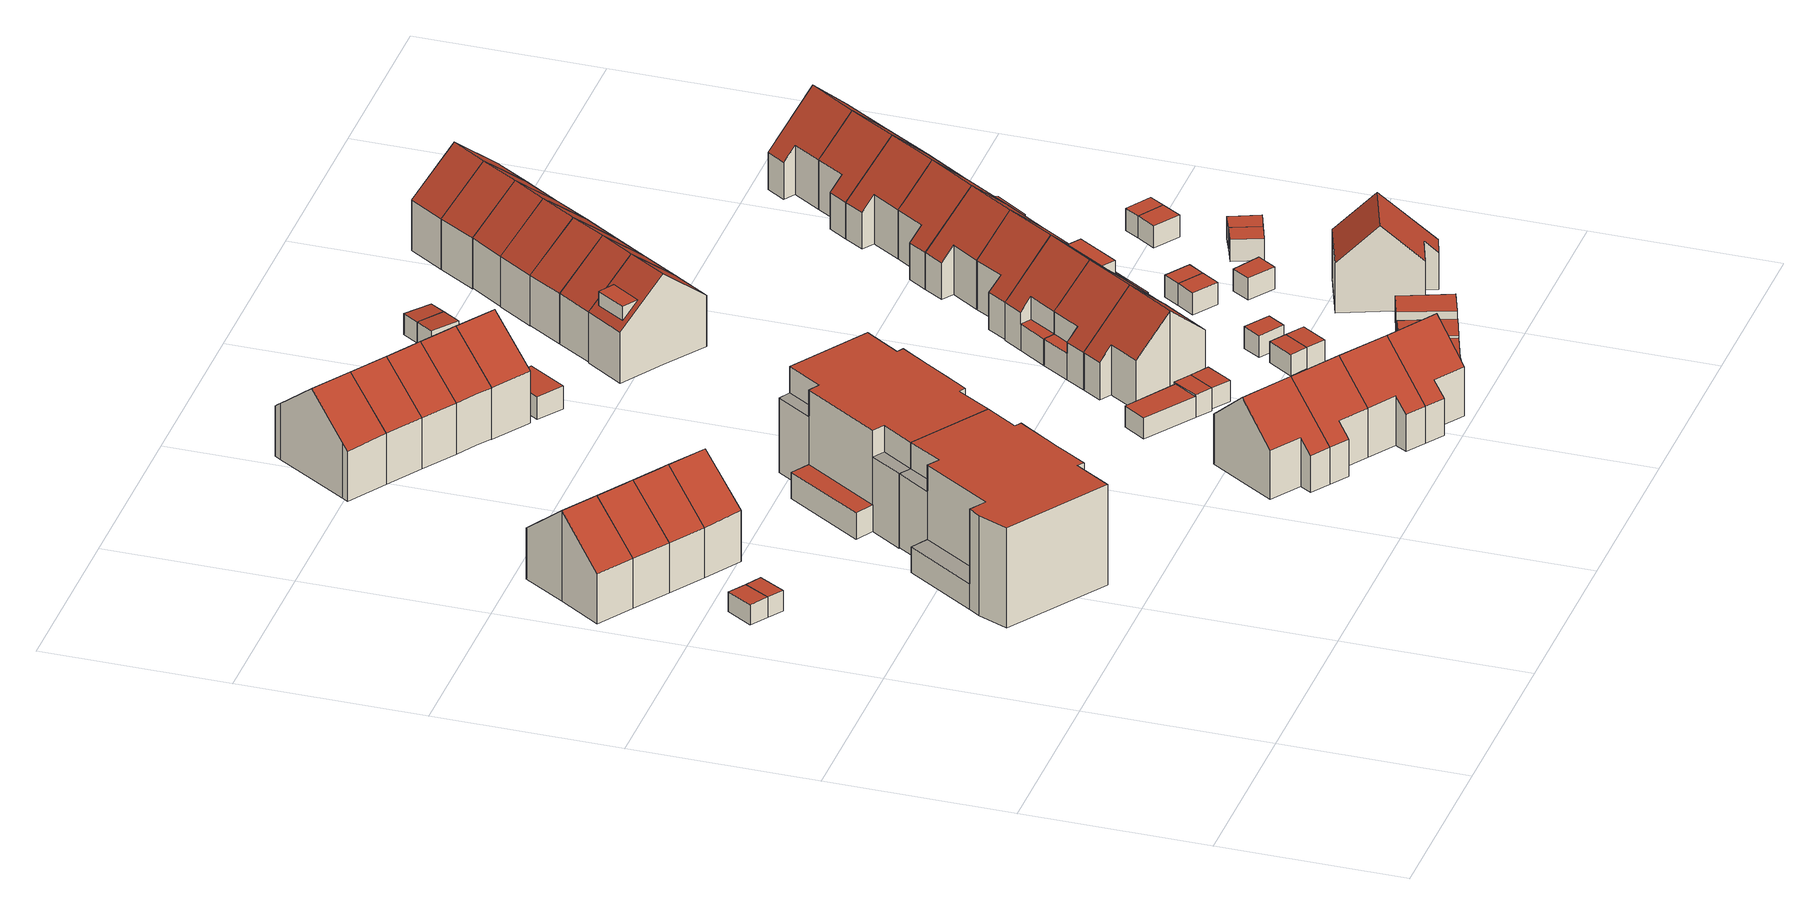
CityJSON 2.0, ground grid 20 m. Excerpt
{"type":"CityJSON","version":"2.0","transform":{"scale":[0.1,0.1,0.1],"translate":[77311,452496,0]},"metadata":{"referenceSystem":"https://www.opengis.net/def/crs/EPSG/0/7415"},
"CityObjects":{
"building1":{"type":"Building","attributes":{"Volume":16.54,"Dakoppervlakte":7.27,"Muuroppervlakte":25.07,"Vloeroppervlakte":7.26,"hoogte_Z_max_in_m_NAP":3.33,"GEB_DOEL":"onbekend","dateOfConstruction":"1983-01-01","measuredHeight":2.36},"geometry":[{"type":"Solid","lod":"2","boundaries":[[[[0,1,2,3]],[[4,5,6,7]],[[3,4,7,0]],[[3,2,5,4]],[[5,2,1,6]],[[1,0,7,6]]]],"semantics":{"surfaces":[{"type":"GroundSurface"},{"type":"RoofSurface"},{"type":"WallSurface"}],"values":[[0,1,2,2,2,2]]}}]},
"building2":{"type":"Building","attributes":{"Volume":14.67,"Dakoppervlakte":6.42,"Muuroppervlakte":24.02,"Vloeroppervlakte":6.41,"hoogte_Z_max_in_m_NAP":3.33,"GEB_DOEL":"onbekend","dateOfConstruction":"1983-01-01","measuredHeight":2.37},"geometry":[{"type":"Solid","lod":"2","boundaries":[[[[3,8,9,0]],[[4,7,10,11]],[[4,3,0,7]],[[0,9,10,7]],[[9,8,11,10]],[[8,3,4,11]]]],"semantics":{"surfaces":[{"type":"GroundSurface"},{"type":"RoofSurface"},{"type":"WallSurface"}],"values":[[0,1,2,2,2,2]]}}]},
"building3":{"type":"Building","attributes":{"Volume":392.62,"Dakoppervlakte":63.85,"Muuroppervlakte":226.34,"Vloeroppervlakte":48.82,"hoogte_Z_max_in_m_NAP":11.32,"GEB_DOEL":"woonfunctie","dateOfConstruction":"1983-01-01","measuredHeight":10.33},"geometry":[{"type":"Solid","lod":"2","boundaries":[[[[12,13,14,15,16,17,18]],[[19,20,21,22]],[[22,23,24,25,19]],[[17,16,21,20]],[[25,24,23,14,13,12]],[[25,12,18,19]],[[15,14,23,22,21,16]],[[18,17,20,19]]]],"semantics":{"surfaces":[{"type":"GroundSurface"},{"type":"RoofSurface"},{"type":"WallSurface"}],"values":[[0,1,1,2,2,2,2,2]]}}]},
"building4":{"type":"Building","attributes":{"Volume":391.13,"Dakoppervlakte":63.7,"Muuroppervlakte":225.89,"Vloeroppervlakte":48.71,"hoogte_Z_max_in_m_NAP":11.32,"GEB_DOEL":"woonfunctie","dateOfConstruction":"1983-01-01","measuredHeight":10.32},"geometry":[{"type":"Solid","lod":"2","boundaries":[[[[26,16,15,14,27,28]],[[29,22,21,30]],[[29,31,23,22]],[[16,26,30,21]],[[14,23,31,27]],[[23,14,15,22]],[[28,27,31,29,30,26]],[[15,16,21,22]]]],"semantics":{"surfaces":[{"type":"GroundSurface"},{"type":"RoofSurface"},{"type":"WallSurface"}],"values":[[0,1,1,2,2,2,2,2]]}}]},
"building5":{"type":"Building","attributes":{"Volume":2537.38,"Dakoppervlakte":213.43,"Muuroppervlakte":728.54,"Vloeroppervlakte":238.29,"hoogte_Z_max_in_m_NAP":12.49,"GEB_DOEL":"woonfunctie","dateOfConstruction":"1985-01-01","measuredHeight":11.4},"geometry":[{"type":"Solid","lod":"2","boundaries":[[[[32,33,34,35,36,37,38,39,40,41,42,43,44,45,46]],[[47,48,49,50]],[[51,52,53,54]],[[55,56,57,58,59,60,61,62,63,64,65,66,67,68,69]],[[67,36,35,68]],[[68,35,34,69]],[[44,43,60,59,48]],[[43,42,61,60]],[[41,62,61,42]],[[62,41,40,63]],[[63,40,39,64]],[[46,45,47,50]],[[45,44,48,47]],[[51,54,33,32]],[[32,46,50,52,51]],[[55,54,53,56]],[[56,53,52,57]],[[57,52,50,49,58]],[[58,49,48,59]],[[34,33,54,55,69]],[[64,39,38,37,36,67,66,65]]]],"semantics":{"surfaces":[{"type":"GroundSurface"},{"type":"OuterFloorSurface"},{"type":"RoofSurface"},{"type":"WallSurface"}],"values":[[0,1,1,2,3,3,3,3,3,3,3,3,3,3,3,3,3,3,3,3,3]]}}]},
"building6":{"type":"Building","attributes":{"Volume":393.47,"Dakoppervlakte":64.11,"Muuroppervlakte":226.13,"Vloeroppervlakte":49.02,"hoogte_Z_max_in_m_NAP":11.32,"GEB_DOEL":"woonfunctie","dateOfConstruction":"1983-01-01","measuredHeight":10.32},"geometry":[{"type":"Solid","lod":"2","boundaries":[[[[27,70,71,72,73,26,28]],[[74,75,76,31,29]],[[29,30,77,74]],[[29,31,27,28,26,30]],[[77,73,72,71,75,74]],[[77,30,26,73]],[[27,31,76,75,71,70]]]],"semantics":{"surfaces":[{"type":"GroundSurface"},{"type":"RoofSurface"},{"type":"WallSurface"}],"values":[[0,1,1,2,2,2,2]]}}]},
"building7":{"type":"Building","attributes":{"Volume":405.71,"Dakoppervlakte":65.84,"Muuroppervlakte":228.35,"Vloeroppervlakte":50.34,"hoogte_Z_max_in_m_NAP":11.32,"GEB_DOEL":"woonfunctie","dateOfConstruction":"1983-01-01","measuredHeight":10.34},"geometry":[{"type":"Solid","lod":"2","boundaries":[[[[78,79,80,81,73,72,71]],[[82,83,84,75,74]],[[85,82,74,77]],[[77,74,75,71,72,73]],[[80,79,83,82,85,81]],[[73,81,85,77]],[[71,75,84,83,79,78]]]],"semantics":{"surfaces":[{"type":"GroundSurface"},{"type":"RoofSurface"},{"type":"WallSurface"}],"values":[[0,1,1,2,2,2,2]]}}]},
"building8":{"type":"Building","attributes":{"Volume":25.14,"Dakoppervlakte":10.43,"Muuroppervlakte":32.02,"Vloeroppervlakte":10.43,"hoogte_Z_max_in_m_NAP":3.38,"GEB_DOEL":"overige gebruiksfunctie","dateOfConstruction":"1982-01-01","measuredHeight":2.41},"geometry":[{"type":"Solid","lod":"2","boundaries":[[[[86,87,88,89,90]],[[91,92,93,94,95]],[[88,87,94,93]],[[87,86,95,94]],[[95,86,90,89,92,91]],[[89,88,93,92]]]],"semantics":{"surfaces":[{"type":"GroundSurface"},{"type":"RoofSurface"},{"type":"WallSurface"}],"values":[[0,1,2,2,2,2]]}}]},
"building9":{"type":"Building","attributes":{"Volume":2481.16,"Dakoppervlakte":223.01,"Muuroppervlakte":711.16,"Vloeroppervlakte":234.95,"hoogte_Z_max_in_m_NAP":12.49,"GEB_DOEL":"woonfunctie","dateOfConstruction":"1985-01-01","measuredHeight":11.48},"geometry":[{"type":"Solid","lod":"2","boundaries":[[[[96,97,98,99,100,101,102,103,104,105,106,107,108,109,110,111]],[[54,112,113,51]],[[114,115,116,117]],[[118,119,120,121,122,55,69,123,124,125,126,127,128,129]],[[130,131,132,133]],[[110,109,123,69]],[[123,109,108,124]],[[105,104,128,127]],[[117,118,129,103,102]],[[69,55,54,111,110]],[[100,99,130,133]],[[130,99,98,131]],[[97,132,131,98]],[[97,96,51,113,132]],[[54,51,96,111]],[[114,117,102,101]],[[101,100,133,115,114]],[[116,119,118,117]],[[119,116,115,120]],[[120,115,133,132,113,121]],[[113,112,122,121]],[[122,112,54,55]],[[103,129,128,104]],[[108,107,106,105,127,126,125,124]]]],"semantics":{"surfaces":[{"type":"GroundSurface"},{"type":"OuterFloorSurface"},{"type":"RoofSurface"},{"type":"WallSurface"}],"values":[[0,1,1,2,2,3,3,3,3,3,3,3,3,3,3,3,3,3,3,3,3,3,3,3]]}}]},
"building10":{"type":"Building","attributes":{"Volume":427.94,"Dakoppervlakte":69.66,"Muuroppervlakte":231.2,"Vloeroppervlakte":53.4,"hoogte_Z_max_in_m_NAP":11.32,"GEB_DOEL":"woonfunctie","dateOfConstruction":"1983-01-01","measuredHeight":10.31},"geometry":[{"type":"Solid","lod":"2","boundaries":[[[[134,135,136,137,138,139,140,141,142]],[[143,144,145,146,147]],[[148,149,146,145,150,151]],[[134,142,150,145]],[[148,151,150,142,141,140]],[[149,148,140,139]],[[147,146,149,139,138,137]],[[137,136,143,147]],[[136,135,144,143]],[[135,134,145,144]]]],"semantics":{"surfaces":[{"type":"GroundSurface"},{"type":"RoofSurface"},{"type":"WallSurface"}],"values":[[0,1,1,2,2,2,2,2,2,2]]}}]},
"building11":{"type":"Building","attributes":{"Volume":421.8,"Dakoppervlakte":76.71,"Muuroppervlakte":212,"Vloeroppervlakte":56.92,"hoogte_Z_max_in_m_NAP":9.76,"GEB_DOEL":"woonfunctie","dateOfConstruction":"1986-01-01","measuredHeight":9.53},"geometry":[{"type":"Solid","lod":"2","boundaries":[[[[152,153,154,155,156,157,158,159]],[[160,161,162,163,164,165]],[[163,166,167,164]],[[152,159,166,163]],[[159,158,167,166]],[[165,164,167,158,157,156]],[[156,155,160,165]],[[155,154,161,160]],[[153,162,161,154]],[[152,163,162,153]]]],"semantics":{"surfaces":[{"type":"GroundSurface"},{"type":"RoofSurface"},{"type":"WallSurface"}],"values":[[0,1,1,2,2,2,2,2,2,2]]}}]},
"building12":{"type":"Building","attributes":{"Volume":396.37,"Dakoppervlakte":64.74,"Muuroppervlakte":226.57,"Vloeroppervlakte":49.63,"hoogte_Z_max_in_m_NAP":11.32,"GEB_DOEL":"woonfunctie","dateOfConstruction":"1983-01-01","measuredHeight":10.28},"geometry":[{"type":"Solid","lod":"2","boundaries":[[[[135,134,142,168,169,170]],[[144,171,172,145]],[[172,173,150,145]],[[135,170,171,144]],[[168,142,150,173]],[[134,145,150,142]],[[171,170,169,168,173,172]],[[145,134,135,144]]]],"semantics":{"surfaces":[{"type":"GroundSurface"},{"type":"RoofSurface"},{"type":"WallSurface"}],"values":[[0,1,1,2,2,2,2,2]]}}]},
"building13":{"type":"Building","attributes":{"Volume":378,"Dakoppervlakte":61.5,"Muuroppervlakte":224.89,"Vloeroppervlakte":47.15,"hoogte_Z_max_in_m_NAP":11.32,"GEB_DOEL":"woonfunctie","dateOfConstruction":"1983-01-01","measuredHeight":10.31},"geometry":[{"type":"Solid","lod":"2","boundaries":[[[[174,170,169,168,175,176]],[[171,177,178,172]],[[178,179,173,172]],[[175,168,173,179]],[[177,171,170,174]],[[176,178,177,174]],[[169,170,171,172,173,168]],[[178,176,175,179]]]],"semantics":{"surfaces":[{"type":"GroundSurface"},{"type":"RoofSurface"},{"type":"WallSurface"}],"values":[[0,1,1,2,2,2,2,2]]}}]},
"building14":{"type":"Building","attributes":{"Volume":415.73,"Dakoppervlakte":75.39,"Muuroppervlakte":211.35,"Vloeroppervlakte":55.94,"hoogte_Z_max_in_m_NAP":9.76,"GEB_DOEL":"woonfunctie","dateOfConstruction":"1986-01-01","measuredHeight":9.56},"geometry":[{"type":"Solid","lod":"2","boundaries":[[[[180,181,182,183,153,152,159,184]],[[162,185,186,187,188,163]],[[163,188,189,166]],[[180,184,189,188]],[[184,159,166,189]],[[159,152,153,162,163,166]],[[185,162,153,183]],[[186,185,183,182]],[[182,181,187,186]],[[187,181,180,188]]]],"semantics":{"surfaces":[{"type":"GroundSurface"},{"type":"RoofSurface"},{"type":"WallSurface"}],"values":[[0,1,1,2,2,2,2,2,2,2]]}}]},
"building15":{"type":"Building","attributes":{"Volume":393.82,"Dakoppervlakte":64.02,"Muuroppervlakte":227.07,"Vloeroppervlakte":49.08,"hoogte_Z_max_in_m_NAP":11.32,"GEB_DOEL":"woonfunctie","dateOfConstruction":"1983-01-01","measuredHeight":10.32},"geometry":[{"type":"Solid","lod":"2","boundaries":[[[[176,175,190,191,192,193,174]],[[194,195,179,178]],[[196,197,194,178,177]],[[197,196,177,174,193,192]],[[190,175,179,195]],[[176,178,179,175]],[[197,192,191,190,195,194]],[[176,174,177,178]]]],"semantics":{"surfaces":[{"type":"GroundSurface"},{"type":"RoofSurface"},{"type":"WallSurface"}],"values":[[0,1,1,2,2,2,2,2]]}}]},
"building16":{"type":"Building","attributes":{"Volume":413.52,"Dakoppervlakte":75.08,"Muuroppervlakte":211.07,"Vloeroppervlakte":55.7,"hoogte_Z_max_in_m_NAP":9.76,"GEB_DOEL":"woonfunctie","dateOfConstruction":"1986-01-01","measuredHeight":9.56},"geometry":[{"type":"Solid","lod":"2","boundaries":[[[[198,199,200,201,181,180,184,202]],[[203,204,205,206,188,187]],[[207,189,188,206]],[[180,181,187,188]],[[181,201,203,187]],[[201,200,204,203]],[[205,204,200,199]],[[205,199,198,202,207,206]],[[202,184,189,207]],[[180,188,189,184]]]],"semantics":{"surfaces":[{"type":"GroundSurface"},{"type":"RoofSurface"},{"type":"WallSurface"}],"values":[[0,1,1,2,2,2,2,2,2,2]]}}]},
"building17":{"type":"Building","attributes":{"Volume":429.45,"Dakoppervlakte":69.11,"Muuroppervlakte":233.16,"Vloeroppervlakte":52.98,"hoogte_Z_max_in_m_NAP":11.32,"GEB_DOEL":"woonfunctie","dateOfConstruction":"1983-01-01","measuredHeight":10.38},"geometry":[{"type":"Solid","lod":"2","boundaries":[[[[208,209,210,211,212,213,214]],[[215,194,197,216,217]],[[215,218,195,194]],[[217,216,197,210,209,208]],[[213,212,195,218]],[[211,194,195,212]],[[217,208,214,213,218,215]],[[211,210,197,194]]]],"semantics":{"surfaces":[{"type":"GroundSurface"},{"type":"RoofSurface"},{"type":"WallSurface"}],"values":[[0,1,1,2,2,2,2,2]]}}]},
"building18":{"type":"Building","attributes":{"Volume":62.92,"Dakoppervlakte":25.51,"Muuroppervlakte":57.7,"Vloeroppervlakte":25.51,"hoogte_Z_max_in_m_NAP":2.82,"GEB_DOEL":"onbekend","dateOfConstruction":"1986-01-01","measuredHeight":2.6},"geometry":[{"type":"Solid","lod":"2","boundaries":[[[[219,220,221,222,223,224,225]],[[226,227,228,229]],[[230,231,232,233]],[[222,228,227,223]],[[222,221,229,228]],[[229,221,220,226]],[[230,233,226,220,219]],[[230,219,225,231]],[[225,224,232,231]],[[226,233,232,224,223,227]]]],"semantics":{"surfaces":[{"type":"GroundSurface"},{"type":"RoofSurface"},{"type":"WallSurface"}],"values":[[0,1,1,2,2,2,2,2,2,2]]}}]},
"building19":{"type":"Building","attributes":{"Volume":40.99,"Dakoppervlakte":15.51,"Muuroppervlakte":42.51,"Vloeroppervlakte":15.51,"hoogte_Z_max_in_m_NAP":3.53,"GEB_DOEL":"onbekend","dateOfConstruction":"1983-01-01","measuredHeight":2.64},"geometry":[{"type":"Solid","lod":"2","boundaries":[[[[234,235,236,237]],[[238,239,240,241]],[[237,236,239,238]],[[236,235,240,239]],[[234,241,240,235]],[[241,234,237,238]]]],"semantics":{"surfaces":[{"type":"GroundSurface"},{"type":"RoofSurface"},{"type":"WallSurface"}],"values":[[0,1,2,2,2,2]]}}]},
"building20":{"type":"Building","attributes":{"Volume":18.1,"Dakoppervlakte":7.36,"Muuroppervlakte":27.07,"Vloeroppervlakte":7.36,"hoogte_Z_max_in_m_NAP":2.82,"GEB_DOEL":"onbekend","dateOfConstruction":"1986-01-01","measuredHeight":2.46},"geometry":[{"type":"Solid","lod":"2","boundaries":[[[[242,243,244,245]],[[230,246,247,231]],[[242,245,246,230]],[[245,244,247,246]],[[243,231,247,244]],[[243,242,230,231]]]],"semantics":{"surfaces":[{"type":"GroundSurface"},{"type":"RoofSurface"},{"type":"WallSurface"}],"values":[[0,1,2,2,2,2]]}}]},
"building21":{"type":"Building","attributes":{"Volume":16.45,"Dakoppervlakte":7.08,"Muuroppervlakte":25.52,"Vloeroppervlakte":7.07,"hoogte_Z_max_in_m_NAP":3.4,"GEB_DOEL":"onbekend","dateOfConstruction":"1983-01-01","measuredHeight":2.42},"geometry":[{"type":"Solid","lod":"2","boundaries":[[[[248,249,250,251]],[[252,253,254,255]],[[250,253,252,251]],[[253,250,249,254]],[[254,249,248,255]],[[248,251,252,255]]]],"semantics":{"surfaces":[{"type":"GroundSurface"},{"type":"RoofSurface"},{"type":"WallSurface"}],"values":[[0,1,2,2,2,2]]}}]},
"building22":{"type":"Building","attributes":{"Volume":565.21,"Dakoppervlakte":125.06,"Muuroppervlakte":281.26,"Vloeroppervlakte":104.79,"hoogte_Z_max_in_m_NAP":9.76,"GEB_DOEL":"woonfunctie","dateOfConstruction":"1986-01-01","measuredHeight":9.6},"geometry":[{"type":"Solid","lod":"2","boundaries":[[[[256,257,258,259,260,261,262,263,199,198,202,264,265,266,267,268,269]],[[205,270,271,272,273,206]],[[274,207,206,273]],[[275,276,277,278,279,280]],[[281,282,283,284]],[[285,286,287,288,289]],[[207,274,279,264,202]],[[205,206,207,202,198,199]],[[199,263,270,205]],[[271,270,263,262]],[[262,261,272,271]],[[260,259,276,275]],[[279,278,287,265,264]],[[284,256,269,281]],[[281,269,268,282]],[[284,283,289,257,256]],[[266,286,285,267]],[[287,286,266,265]],[[288,258,257,289]],[[282,268,267,285,289,283]],[[277,288,287,278]],[[273,280,279,274]],[[272,261,260,275,280,273]],[[276,259,258,288,277]]]],"semantics":{"surfaces":[{"type":"GroundSurface"},{"type":"RoofSurface"},{"type":"WallSurface"}],"values":[[0,1,1,1,1,1,2,2,2,2,2,2,2,2,2,2,2,2,2,2,2,2,2,2]]}}]},
"building23":{"type":"Building","attributes":{"Volume":433.75,"Dakoppervlakte":77.9,"Muuroppervlakte":216.53,"Vloeroppervlakte":57.62,"hoogte_Z_max_in_m_NAP":9.89,"GEB_DOEL":"woonfunctie","dateOfConstruction":"1986-01-01","measuredHeight":9.67},"geometry":[{"type":"Solid","lod":"2","boundaries":[[[[290,291,292,293,294,295,296,297]],[[298,299,300,301]],[[302,303,304,300,299,305]],[[290,297,301,300]],[[297,296,298,301]],[[298,296,295,294,305,299]],[[294,293,302,305]],[[302,293,292,303]],[[303,292,291,304]],[[300,304,291,290]]]],"semantics":{"surfaces":[{"type":"GroundSurface"},{"type":"RoofSurface"},{"type":"WallSurface"}],"values":[[0,1,1,2,2,2,2,2,2,2]]}}]},
"building24":{"type":"Building","attributes":{"Volume":431.55,"Dakoppervlakte":59.3,"Muuroppervlakte":231.72,"Vloeroppervlakte":52.73,"hoogte_Z_max_in_m_NAP":11.29,"GEB_DOEL":"woonfunctie","dateOfConstruction":"1983-01-01","measuredHeight":10.32},"children":["building24-1"],"geometry":[{"type":"Solid","lod":"2","boundaries":[[[[306,307,308,309,310,311]],[[312,313,314,315]],[[315,316,317,312],[318,319,320,321]],[[307,306,314,313]],[[311,315,314,306]],[[310,309,317,316]],[[310,316,315,311]],[[317,309,308,307,313,312]],[[322,318,321,323]],[[323,321,320]],[[322,323,320,319]],[[322,319,318]]]],"semantics":{"surfaces":[{"type":"GroundSurface"},{"type":"RoofSurface"},{"type":"WallSurface"}],"values":[[0,1,1,2,2,2,2,2,1,2,2,2]]}}]},
"building24-1":{"type":"BuildingInstallation","attributes":{"relationToConstruction":"outside"},"parents":["building24"],"geometry":[{"type":"MultiSurface","lod":"2","boundaries":[[[322,318,321,323]],[[323,321,320]],[[322,323,320,319]],[[322,319,318]]],"semantics":{"surfaces":[{"type":"RoofSurface"},{"type":"WallSurface"}],"values":[0,1,1,1]}}]},
"building25":{"type":"Building","attributes":{"Volume":16.68,"Dakoppervlakte":6.69,"Muuroppervlakte":26.41,"Vloeroppervlakte":6.69,"hoogte_Z_max_in_m_NAP":2.75,"GEB_DOEL":"onbekend","dateOfConstruction":"1986-01-01","measuredHeight":2.49},"geometry":[{"type":"Solid","lod":"2","boundaries":[[[[324,325,326,327]],[[328,329,330,331]],[[326,325,329,328]],[[325,324,330,329]],[[330,324,327,331]],[[327,326,328,331]]]],"semantics":{"surfaces":[{"type":"GroundSurface"},{"type":"RoofSurface"},{"type":"WallSurface"}],"values":[[0,1,2,2,2,2]]}}]},
"building26":{"type":"Building","attributes":{"Volume":440.63,"Dakoppervlakte":81.53,"Muuroppervlakte":214.21,"Vloeroppervlakte":61.54,"hoogte_Z_max_in_m_NAP":9.89,"GEB_DOEL":"woonfunctie","dateOfConstruction":"1986-01-01","measuredHeight":9.68},"geometry":[{"type":"Solid","lod":"2","boundaries":[[[[332,333,334,335,336,296,295,294,337]],[[338,339,299,298,340]],[[305,299,339,341,342,343]],[[344,345,346,347]],[[305,343,345,337,294]],[[305,294,295,296,298,299]],[[335,338,340,298,296,336]],[[334,339,338,335]],[[333,332,344,347]],[[345,344,332,337]],[[346,342,341,347]],[[346,345,343,342]],[[341,339,334,333,347]]]],"semantics":{"surfaces":[{"type":"GroundSurface"},{"type":"RoofSurface"},{"type":"WallSurface"}],"values":[[0,1,1,1,2,2,2,2,2,2,2,2,2]]}}]},
"building27":{"type":"Building","attributes":{"Volume":17.88,"Dakoppervlakte":7.14,"Muuroppervlakte":27.23,"Vloeroppervlakte":7.14,"hoogte_Z_max_in_m_NAP":2.75,"GEB_DOEL":"onbekend","dateOfConstruction":"1986-01-01","measuredHeight":2.51},"geometry":[{"type":"Solid","lod":"2","boundaries":[[[[348,349,350,351]],[[352,329,328,353]],[[350,349,353,328]],[[349,348,352,353]],[[351,329,352,348]],[[351,350,328,329]]]],"semantics":{"surfaces":[{"type":"GroundSurface"},{"type":"RoofSurface"},{"type":"WallSurface"}],"values":[[0,1,2,2,2,2]]}}]},
"building28":{"type":"Building","attributes":{"Volume":17.58,"Dakoppervlakte":7.51,"Muuroppervlakte":26.28,"Vloeroppervlakte":7.5,"hoogte_Z_max_in_m_NAP":3.44,"GEB_DOEL":"onbekend","dateOfConstruction":"1983-01-01","measuredHeight":2.44},"geometry":[{"type":"Solid","lod":"2","boundaries":[[[[354,355,356,357]],[[358,359,360,361]],[[357,359,358,354]],[[359,357,356,360]],[[360,356,355,361]],[[355,354,358,361]]]],"semantics":{"surfaces":[{"type":"GroundSurface"},{"type":"RoofSurface"},{"type":"WallSurface"}],"values":[[0,1,2,2,2,2]]}}]},
"building29":{"type":"Building","attributes":{"Volume":17.63,"Dakoppervlakte":7.05,"Muuroppervlakte":27.02,"Vloeroppervlakte":7.05,"hoogte_Z_max_in_m_NAP":2.75,"GEB_DOEL":"onbekend","dateOfConstruction":"1986-01-01","measuredHeight":2.5},"geometry":[{"type":"Solid","lod":"2","boundaries":[[[[362,363,364,365]],[[366,367,368,369]],[[367,366,362,365]],[[365,364,368,367]],[[368,364,363,369]],[[363,362,366,369]]]],"semantics":{"surfaces":[{"type":"GroundSurface"},{"type":"RoofSurface"},{"type":"WallSurface"}],"values":[[0,1,2,2,2,2]]}}]},
"building30":{"type":"Building","attributes":{"Volume":386.23,"Dakoppervlakte":62.88,"Muuroppervlakte":223.91,"Vloeroppervlakte":48.41,"hoogte_Z_max_in_m_NAP":11.29,"GEB_DOEL":"woonfunctie","dateOfConstruction":"1983-01-01","measuredHeight":10.22},"geometry":[{"type":"Solid","lod":"2","boundaries":[[[[370,371,372,373,374,375]],[[376,377,315,314]],[[378,316,315,377]],[[372,371,376,314]],[[375,374,316,378]],[[373,315,316,374]],[[378,377,376,371,370,375]],[[373,372,314,315]]]],"semantics":{"surfaces":[{"type":"GroundSurface"},{"type":"RoofSurface"},{"type":"WallSurface"}],"values":[[0,1,1,2,2,2,2,2]]}}]},
"building31":{"type":"Building","attributes":{"Volume":15.47,"Dakoppervlakte":6.63,"Muuroppervlakte":25.02,"Vloeroppervlakte":6.62,"hoogte_Z_max_in_m_NAP":3.44,"GEB_DOEL":"onbekend","dateOfConstruction":"1983-01-01","measuredHeight":2.44},"geometry":[{"type":"Solid","lod":"2","boundaries":[[[[357,379,380,354]],[[358,381,382,359]],[[357,354,358,359]],[[354,380,381,358]],[[379,382,381,380]],[[382,379,357,359]]]],"semantics":{"surfaces":[{"type":"GroundSurface"},{"type":"RoofSurface"},{"type":"WallSurface"}],"values":[[0,1,2,2,2,2]]}}]},
"building32":{"type":"Building","attributes":{"Volume":499.75,"Dakoppervlakte":86.76,"Muuroppervlakte":231.96,"Vloeroppervlakte":78.58,"hoogte_Z_max_in_m_NAP":9.89,"GEB_DOEL":"woonfunctie","dateOfConstruction":"1986-01-01","measuredHeight":9.68},"children":["building32-1"],"geometry":[{"type":"Solid","lod":"2","boundaries":[[[[383,384,385,386,387,388,389,335,334,333,332,390,391]],[[392,393,394,395,396,339,338],[397,398,399,400]],[[339,396,401,402,403,341]],[[404,405,344,347]],[[406,407,408,409]],[[391,390,405,402,401]],[[341,347,333,334,335,338,339]],[[335,389,409,392,338]],[[394,385,384,395]],[[396,395,384,383]],[[405,390,332,344]],[[333,347,344,332]],[[402,405,404,403]],[[347,341,403,404]],[[389,388,406,409]],[[406,388,387,407]],[[386,408,407,387]],[[408,393,392,409]],[[383,391,401,396]],[[394,393,408,386,385]],[[398,410,411,399]],[[410,397,400,411]],[[411,400,399]],[[398,397,410]]]],"semantics":{"surfaces":[{"type":"GroundSurface"},{"type":"RoofSurface"},{"type":"WallSurface"}],"values":[[0,1,1,1,1,2,2,2,2,2,2,2,2,2,2,2,2,2,2,2,1,2,2,2]]}}]},
"building32-1":{"type":"BuildingInstallation","attributes":{"relationToConstruction":"outside"},"parents":["building32"],"geometry":[{"type":"MultiSurface","lod":"2","boundaries":[[[398,410,411,399]],[[410,397,400,411]],[[411,400,399]],[[398,397,410]]],"semantics":{"surfaces":[{"type":"RoofSurface"},{"type":"WallSurface"}],"values":[0,1,1,1]}}]},
"building33":{"type":"Building","attributes":{"Volume":381.61,"Dakoppervlakte":62.08,"Muuroppervlakte":223.43,"Vloeroppervlakte":47.79,"hoogte_Z_max_in_m_NAP":11.29,"GEB_DOEL":"woonfunctie","dateOfConstruction":"1983-01-01","measuredHeight":10.23},"geometry":[{"type":"Solid","lod":"2","boundaries":[[[[412,413,414,371,370,375]],[[378,377,415,416]],[[377,376,417,415]],[[412,375,378,416]],[[417,376,371,414]],[[415,417,414,413]],[[377,378,375,370,371,376]],[[412,416,415,413]]]],"semantics":{"surfaces":[{"type":"GroundSurface"},{"type":"RoofSurface"},{"type":"WallSurface"}],"values":[[0,1,1,2,2,2,2,2]]}}]},
"building34":{"type":"Building","attributes":{"Volume":47.76,"Dakoppervlakte":18.11,"Muuroppervlakte":47.38,"Vloeroppervlakte":18.11,"hoogte_Z_max_in_m_NAP":2.84,"GEB_DOEL":"onbekend","dateOfConstruction":"1986-01-01","measuredHeight":2.64},"geometry":[{"type":"Solid","lod":"2","boundaries":[[[[418,419,420,421,422]],[[423,424,425,426,427]],[[420,427,426,421]],[[427,420,419,423]],[[419,418,424,423]],[[426,425,424,418,422,421]]]],"semantics":{"surfaces":[{"type":"GroundSurface"},{"type":"RoofSurface"},{"type":"WallSurface"}],"values":[[0,1,2,2,2,2]]}}]},
"building35":{"type":"Building","attributes":{"Volume":426.97,"Dakoppervlakte":77.07,"Muuroppervlakte":214.6,"Vloeroppervlakte":57.01,"hoogte_Z_max_in_m_NAP":9.89,"GEB_DOEL":"woonfunctie","dateOfConstruction":"1986-01-01","measuredHeight":9.63},"geometry":[{"type":"Solid","lod":"2","boundaries":[[[[428,429,430,431,432,433,434,435]],[[436,437,438,439,401,396]],[[440,436,396,395]],[[432,437,436,433]],[[432,431,438,437]],[[431,430,439,438]],[[430,429,401,439]],[[428,435,395,396,401,429]],[[435,434,440,395]],[[433,436,440,434]]]],"semantics":{"surfaces":[{"type":"GroundSurface"},{"type":"RoofSurface"},{"type":"WallSurface"}],"values":[[0,1,1,2,2,2,2,2,2,2]]}}]},
"building36":{"type":"Building","attributes":{"Volume":398.46,"Dakoppervlakte":64.38,"Muuroppervlakte":226.96,"Vloeroppervlakte":49.56,"hoogte_Z_max_in_m_NAP":11.29,"GEB_DOEL":"woonfunctie","dateOfConstruction":"1983-01-01","measuredHeight":10.28},"geometry":[{"type":"Solid","lod":"2","boundaries":[[[[441,442,443,444,445,446]],[[415,417,447,448]],[[416,415,448,449]],[[444,443,447,417]],[[441,446,416,449]],[[445,415,416,446]],[[449,448,447,443,442,441]],[[445,444,417,415]]]],"semantics":{"surfaces":[{"type":"GroundSurface"},{"type":"RoofSurface"},{"type":"WallSurface"}],"values":[[0,1,1,2,2,2,2,2]]}}]},
"building37":{"type":"Building","attributes":{"Volume":17.7,"Dakoppervlakte":7,"Muuroppervlakte":27.18,"Vloeroppervlakte":7,"hoogte_Z_max_in_m_NAP":2.83,"GEB_DOEL":"onbekend","dateOfConstruction":"1986-01-01","measuredHeight":2.53},"geometry":[{"type":"Solid","lod":"2","boundaries":[[[[450,451,452,453]],[[454,455,456,457]],[[450,453,455,454]],[[453,452,456,455]],[[456,452,451,457]],[[451,450,454,457]]]],"semantics":{"surfaces":[{"type":"GroundSurface"},{"type":"RoofSurface"},{"type":"WallSurface"}],"values":[[0,1,2,2,2,2]]}}]},
"building38":{"type":"Building","attributes":{"Volume":16.6,"Dakoppervlakte":6.56,"Muuroppervlakte":26.51,"Vloeroppervlakte":6.56,"hoogte_Z_max_in_m_NAP":2.83,"GEB_DOEL":"onbekend","dateOfConstruction":"1986-01-01","measuredHeight":2.53},"geometry":[{"type":"Solid","lod":"2","boundaries":[[[[450,458,459,451]],[[454,457,460,461]],[[450,451,457,454]],[[451,459,460,457]],[[458,461,460,459]],[[458,450,454,461]]]],"semantics":{"surfaces":[{"type":"GroundSurface"},{"type":"RoofSurface"},{"type":"WallSurface"}],"values":[[0,1,2,2,2,2]]}}]},
"building39":{"type":"Building","attributes":{"Volume":371.31,"Dakoppervlakte":60.38,"Muuroppervlakte":222.07,"Vloeroppervlakte":46.48,"hoogte_Z_max_in_m_NAP":11.29,"GEB_DOEL":"woonfunctie","dateOfConstruction":"1983-01-01","measuredHeight":10.23},"geometry":[{"type":"Solid","lod":"2","boundaries":[[[[462,463,464,465,466,467]],[[448,447,468,469]],[[449,448,469,470]],[[466,465,449,470]],[[447,463,462,468]],[[467,469,468,462]],[[464,463,447,448,449,465]],[[466,470,469,467]]]],"semantics":{"surfaces":[{"type":"GroundSurface"},{"type":"RoofSurface"},{"type":"WallSurface"}],"values":[[0,1,1,2,2,2,2,2]]}}]},
"building40":{"type":"Building","attributes":{"Volume":440.77,"Dakoppervlakte":80.65,"Muuroppervlakte":215.75,"Vloeroppervlakte":59.16,"hoogte_Z_max_in_m_NAP":9.88,"GEB_DOEL":"woonfunctie","dateOfConstruction":"1986-01-01","measuredHeight":9.66},"geometry":[{"type":"Solid","lod":"2","boundaries":[[[[471,472,473,474,475,476,477,478]],[[479,480,481,482,483,484]],[[485,479,484,486]],[[471,478,486,484]],[[485,486,478,477]],[[476,475,480,479,485,477]],[[481,480,475,474]],[[474,473,482,481]],[[483,482,473,472]],[[483,472,471,484]]]],"semantics":{"surfaces":[{"type":"GroundSurface"},{"type":"RoofSurface"},{"type":"WallSurface"}],"values":[[0,1,1,2,2,2,2,2,2,2]]}}]},
"building41":{"type":"Building","attributes":{"Volume":19.05,"Dakoppervlakte":7.46,"Muuroppervlakte":28.37,"Vloeroppervlakte":7.46,"hoogte_Z_max_in_m_NAP":2.82,"GEB_DOEL":"onbekend","dateOfConstruction":"1986-01-01","measuredHeight":2.55},"geometry":[{"type":"Solid","lod":"2","boundaries":[[[[487,488,489,490]],[[491,492,493,494]],[[489,492,491,490]],[[489,488,493,492]],[[493,488,487,494]],[[487,490,491,494]]]],"semantics":{"surfaces":[{"type":"GroundSurface"},{"type":"RoofSurface"},{"type":"WallSurface"}],"values":[[0,1,2,2,2,2]]}}]},
"building42":{"type":"Building","attributes":{"Volume":406.88,"Dakoppervlakte":73.74,"Muuroppervlakte":210.69,"Vloeroppervlakte":54.53,"hoogte_Z_max_in_m_NAP":9.89,"GEB_DOEL":"woonfunctie","dateOfConstruction":"1986-01-01","measuredHeight":9.61},"geometry":[{"type":"Solid","lod":"2","boundaries":[[[[432,495,496,497,498,499,434,433]],[[500,501,436,440]],[[502,437,436,501,503,504]],[[433,434,440,436]],[[434,499,500,440]],[[500,499,498,497,503,501]],[[503,497,496,504]],[[504,496,495,502]],[[495,432,437,502]],[[433,436,437,432]]]],"semantics":{"surfaces":[{"type":"GroundSurface"},{"type":"RoofSurface"},{"type":"WallSurface"}],"values":[[0,1,1,2,2,2,2,2,2,2]]}}]},
"building43":{"type":"Building","attributes":{"Volume":411.42,"Dakoppervlakte":66.79,"Muuroppervlakte":227.72,"Vloeroppervlakte":51.41,"hoogte_Z_max_in_m_NAP":11.29,"GEB_DOEL":"woonfunctie","dateOfConstruction":"1983-01-01","measuredHeight":10.24},"geometry":[{"type":"Solid","lod":"2","boundaries":[[[[505,506,507,508,509,510]],[[470,469,511,512]],[[468,513,511,469]],[[505,510,470,512]],[[508,507,513,468]],[[506,511,513,507]],[[509,508,468,469,470,510]],[[505,512,511,506]]]],"semantics":{"surfaces":[{"type":"GroundSurface"},{"type":"RoofSurface"},{"type":"WallSurface"}],"values":[[0,1,1,2,2,2,2,2]]}}]},
"building44":{"type":"Building","attributes":{"Volume":482.58,"Dakoppervlakte":95.24,"Muuroppervlakte":229.18,"Vloeroppervlakte":74.8,"hoogte_Z_max_in_m_NAP":9.89,"GEB_DOEL":"woonfunctie","dateOfConstruction":"1986-01-01","measuredHeight":9.63},"geometry":[{"type":"Solid","lod":"2","boundaries":[[[[514,499,498,497,515,516,517,518,519,520,521,522,523,524]],[[525,526,527,501,500,528]],[[529,530,531,503,501,527]],[[532,533,534,535,536,537]],[[498,499,514,536,528,500,501]],[[526,525,535,520,519]],[[517,516,530,529]],[[516,515,531,530]],[[531,515,497,503]],[[497,498,501,503]],[[524,537,536,514]],[[524,523,532,537]],[[523,522,533,532]],[[533,522,521,534]],[[535,534,521,520]],[[528,536,535,525]],[[526,519,518,517,529,527]]]],"semantics":{"surfaces":[{"type":"GroundSurface"},{"type":"RoofSurface"},{"type":"WallSurface"}],"values":[[0,1,1,1,2,2,2,2,2,2,2,2,2,2,2,2,2]]}}]},
"building45":{"type":"Building","attributes":{"Volume":388.6,"Dakoppervlakte":62.88,"Muuroppervlakte":225.26,"Vloeroppervlakte":48.4,"hoogte_Z_max_in_m_NAP":11.29,"GEB_DOEL":"woonfunctie","dateOfConstruction":"1983-01-01","measuredHeight":10.27},"geometry":[{"type":"Solid","lod":"2","boundaries":[[[[538,539,540,507,506,505]],[[541,512,511,542]],[[543,542,511,513]],[[507,540,543,513]],[[538,505,512,541]],[[511,512,505,506]],[[543,540,539,538,541,542]],[[506,507,513,511]]]],"semantics":{"surfaces":[{"type":"GroundSurface"},{"type":"RoofSurface"},{"type":"WallSurface"}],"values":[[0,1,1,2,2,2,2,2]]}}]},
"building46":{"type":"Building","attributes":{"Volume":18.82,"Dakoppervlakte":7.37,"Muuroppervlakte":28.27,"Vloeroppervlakte":7.37,"hoogte_Z_max_in_m_NAP":2.75,"GEB_DOEL":"onbekend","dateOfConstruction":"1986-01-01","measuredHeight":2.55},"geometry":[{"type":"Solid","lod":"2","boundaries":[[[[544,545,546,547]],[[548,549,550,551]],[[547,549,548,544]],[[547,546,550,549]],[[545,551,550,546]],[[544,548,551,545]]]],"semantics":{"surfaces":[{"type":"GroundSurface"},{"type":"RoofSurface"},{"type":"WallSurface"}],"values":[[0,1,2,2,2,2]]}}]},
"building47":{"type":"Building","attributes":{"Volume":18.43,"Dakoppervlakte":7.15,"Muuroppervlakte":28.33,"Vloeroppervlakte":7.15,"hoogte_Z_max_in_m_NAP":2.75,"GEB_DOEL":"onbekend","dateOfConstruction":"1986-01-01","measuredHeight":2.58},"geometry":[{"type":"Solid","lod":"2","boundaries":[[[[552,545,544,553]],[[554,555,548,551]],[[544,545,551,548]],[[545,552,554,551]],[[553,555,554,552]],[[544,548,555,553]]]],"semantics":{"surfaces":[{"type":"GroundSurface"},{"type":"RoofSurface"},{"type":"WallSurface"}],"values":[[0,1,2,2,2,2]]}}]},
"building48":{"type":"Building","attributes":{"Volume":20.02,"Dakoppervlakte":7.8,"Muuroppervlakte":28.92,"Vloeroppervlakte":7.8,"hoogte_Z_max_in_m_NAP":2.83,"GEB_DOEL":"onbekend","dateOfConstruction":"1986-01-01","measuredHeight":2.56},"geometry":[{"type":"Solid","lod":"2","boundaries":[[[[556,557,558,559]],[[560,561,562,563]],[[556,559,562,561]],[[558,563,562,559]],[[558,557,560,563]],[[557,556,561,560]]]],"semantics":{"surfaces":[{"type":"GroundSurface"},{"type":"RoofSurface"},{"type":"WallSurface"}],"values":[[0,1,2,2,2,2]]}}]},
"building49":{"type":"Building","attributes":{"Volume":418.2,"Dakoppervlakte":76.04,"Muuroppervlakte":211.89,"Vloeroppervlakte":56.24,"hoogte_Z_max_in_m_NAP":9.89,"GEB_DOEL":"woonfunctie","dateOfConstruction":"1986-01-01","measuredHeight":9.58},"geometry":[{"type":"Solid","lod":"2","boundaries":[[[[564,565,566,567,519,518,517,568]],[[569,570,527,526]],[[571,529,527,570,572,573]],[[566,565,572,570]],[[565,564,573,572]],[[573,564,568,571]],[[571,568,517,529]],[[518,519,526,527,529,517]],[[519,567,569,526]],[[566,570,569,567]]]],"semantics":{"surfaces":[{"type":"GroundSurface"},{"type":"RoofSurface"},{"type":"WallSurface"}],"values":[[0,1,1,2,2,2,2,2,2,2]]}}]},
"building50":{"type":"Building","attributes":{"Volume":14.87,"Dakoppervlakte":5.88,"Muuroppervlakte":25.46,"Vloeroppervlakte":5.88,"hoogte_Z_max_in_m_NAP":2.83,"GEB_DOEL":"onbekend","dateOfConstruction":"1986-01-01","measuredHeight":2.53},"geometry":[{"type":"Solid","lod":"2","boundaries":[[[[556,574,575,557]],[[561,560,576,577]],[[557,560,561,556]],[[557,575,576,560]],[[574,577,576,575]],[[574,556,561,577]]]],"semantics":{"surfaces":[{"type":"GroundSurface"},{"type":"RoofSurface"},{"type":"WallSurface"}],"values":[[0,1,2,2,2,2]]}}]},
"building51":{"type":"Building","attributes":{"Volume":413.94,"Dakoppervlakte":75.22,"Muuroppervlakte":211.32,"Vloeroppervlakte":55.63,"hoogte_Z_max_in_m_NAP":9.89,"GEB_DOEL":"woonfunctie","dateOfConstruction":"1986-01-01","measuredHeight":9.59},"geometry":[{"type":"Solid","lod":"2","boundaries":[[[[578,579,580,581,567,566,565,582]],[[583,584,570,569]],[[584,585,586,587,572,570]],[[580,579,585,584]],[[585,579,578,586]],[[578,582,587,586]],[[587,582,565,572]],[[566,567,569,570,572,565]],[[567,581,583,569]],[[580,584,583,581]]]],"semantics":{"surfaces":[{"type":"GroundSurface"},{"type":"RoofSurface"},{"type":"WallSurface"}],"values":[[0,1,1,2,2,2,2,2,2,2]]}}]},
"building52":{"type":"Building","attributes":{"Volume":422.5,"Dakoppervlakte":76.39,"Muuroppervlakte":213.43,"Vloeroppervlakte":56.5,"hoogte_Z_max_in_m_NAP":9.89,"GEB_DOEL":"woonfunctie","dateOfConstruction":"1986-01-01","measuredHeight":9.62},"geometry":[{"type":"Solid","lod":"2","boundaries":[[[[579,588,589,590,591,592,593,581,580]],[[594,595,584,583,596]],[[597,585,584,595,598,599]],[[580,581,583,584]],[[594,596,583,581,593,592]],[[594,592,591,590,598,595]],[[590,589,599,598]],[[599,589,588,597]],[[588,579,585,597]],[[584,585,579,580]]]],"semantics":{"surfaces":[{"type":"GroundSurface"},{"type":"RoofSurface"},{"type":"WallSurface"}],"values":[[0,1,1,2,2,2,2,2,2,2]]}}]}
},
"vertices":[
[63,538,10],[44,550,10],[62,578,10],[80,566,10],[80,566,32],[62,578,32],[44,550,33],[63,538,33],
[97,556,10],[79,527,10],[79,527,33],[97,556,32],
[60,783,10],[76,773,10],[97,759,10],[68,714,10],[39,668,10],[1,692,10],[31,738,10],[31,738,113],[1,692,67],[39,668,67],[68,714,113],[97,759,68],[76,773,68],[60,783,68],
[77,643,10],[135,735,10],[106,689,10],[106,689,113],[77,643,67],[135,735,68],
[224,455,11],[236,447,11],[318,394,11],[296,360,11],[303,356,11],[272,309,11],[268,303,11],[251,275,11],[244,280,11],[219,241,11],[113,310,11],[127,343,11],[135,355,11],[183,430,11],[201,419,11],[183,430,40],[135,355,40],[153,344,40],[201,419,40],[224,455,95],[201,419,95],[213,411,95],[236,447,95],[236,447,125],[213,411,125],[201,419,125],[153,344,125],[135,355,125],[127,343,125],[113,310,125],[219,241,125],[244,280,125],[251,275,125],[268,303,125],[272,309,125],[303,356,125],[296,360,125],[318,394,125],
[151,724,10],[173,710,10],[144,665,10],[114,619,10],[144,665,113],[173,710,68],[151,724,68],[114,619,67],
[193,697,10],[212,685,10],[183,640,10],[154,594,10],[183,640,113],[212,685,68],[193,697,68],[154,594,68],
[221,630,10],[200,644,10],[222,679,10],[244,665,10],[242,662,10],[242,662,34],[244,665,34],[222,679,34],[200,644,34],[221,630,34],
[224,455,10],[246,489,10],[227,500,10],[280,583,10],[299,571,10],[323,609,10],[335,602,10],[418,549,10],[393,511,10],[400,507,10],[379,475,10],[365,453,10],[348,427,10],[341,431,10],[318,394,10],[236,447,10],[258,481,95],[246,489,95],[323,609,95],[299,571,95],[311,564,95],[335,602,95],[335,602,125],[311,564,125],[299,571,125],[246,489,125],[258,481,125],[341,431,125],[348,427,125],[365,453,125],[379,475,125],[400,507,125],[393,511,125],[418,549,125],[280,583,40],[227,500,40],[246,489,40],[299,571,40],
[215,1012,10],[186,966,10],[145,992,10],[149,999,10],[174,1038,10],[199,1078,10],[204,1085,10],[207,1083,10],[245,1058,10],[145,992,67],[186,966,68],[215,1012,113],[174,1038,113],[149,999,74],[204,1085,67],[199,1078,74],[245,1058,67],[207,1083,67],
[507,146,2],[476,96,2],[456,109,2],[464,122,2],[432,143,2],[455,179,2],[478,215,2],[530,182,2],[464,122,58],[456,109,44],[476,96,44],[507,146,98],[455,179,98],[432,143,58],[530,182,59],[478,215,59],
[283,1034,10],[253,987,10],[224,942,10],[224,942,68],[253,987,113],[283,1034,67],
[260,918,10],[319,1011,10],[289,964,10],[260,918,68],[289,964,113],[319,1011,67],
[558,113,2],[535,76,2],[504,96,2],[496,83,2],[581,150,2],[496,83,44],[504,96,58],[535,76,58],[558,113,98],[581,150,59],
[357,986,10],[327,940,10],[298,894,10],[282,905,10],[327,940,113],[357,986,67],[282,905,68],[298,894,68],
[608,80,2],[577,31,2],[557,44,2],[565,57,2],[631,117,2],[565,57,58],[557,44,44],[577,31,44],[608,80,98],[631,117,59],
[339,868,9],[337,869,9],[298,894,9],[327,940,9],[357,986,9],[397,959,9],[368,913,9],[368,913,113],[337,869,68],[339,868,68],[397,959,68],
[572,247,2],[555,258,2],[502,294,2],[518,318,2],[571,284,2],[572,285,2],[589,274,2],[555,258,26],[571,284,26],[518,318,26],[502,294,26],[572,247,28],[589,274,28],[572,285,28],[555,258,28],
[374,845,9],[347,863,9],[373,903,9],[400,886,9],[400,886,35],[373,903,35],[347,863,35],[374,845,35],
[572,247,4],[589,274,4],[608,262,4],[591,234,4],[591,234,28],[608,262,28],
[415,905,10],[386,923,10],[397,941,10],[426,923,10],[426,923,32],[397,941,34],[386,923,34],[415,905,32],
[767,58,2],[738,48,2],[691,31,2],[661,18,2],[648,27,2],[637,10,2],[605,31,2],[597,18,2],[685,83,2],[713,65,2],[714,64,2],[730,70,2],[718,103,2],[746,113,2],[597,18,44],[605,31,58],[637,10,58],[661,46,98],[685,83,59],[648,27,32],[661,18,32],[691,31,32],[713,65,32],[685,83,32],[661,46,32],[746,113,28],[718,103,28],[738,48,28],[767,58,28],[730,70,25],[714,64,25],[713,65,25],[691,31,25],[738,48,25],
[586,294,2],[550,317,2],[570,349,2],[558,357,2],[571,377,2],[620,346,2],[657,322,2],[623,270,2],[657,322,60],[620,346,99],[586,294,99],[623,270,60],[558,357,45],[570,349,59],[550,317,59],[571,377,45],
[552,788,10],[525,747,10],[480,777,10],[434,806,10],[461,847,10],[506,818,10],[480,777,113],[525,747,68],[552,788,68],[506,818,113],[461,847,68],[434,806,68],[461,797,91],[445,807,75],[465,838,75],[481,828,91],[445,807,91],[465,838,91],
[673,220,3],[690,209,3],[673,182,3],[655,193,3],[673,182,27],[690,209,27],[673,220,27],[655,193,27],
[603,428,2],[615,421,2],[652,397,2],[690,374,2],[658,325,2],[584,398,2],[690,374,60],[652,397,99],[658,325,60],[615,421,58],[595,391,58],[584,398,45],[603,428,32],[584,398,32],[595,391,32],[615,421,32],
[709,197,2],[692,170,2],[673,182,2],[690,209,2],[709,197,27],[692,170,27],
[475,999,10],[463,980,10],[434,999,10],[446,1017,10],[475,999,32],[446,1017,34],[434,999,34],[463,980,32],
[718,235,2],[706,216,2],[680,233,2],[692,252,2],[718,235,27],[692,252,27],[680,233,27],[706,216,27],
[531,855,11],[576,826,11],[552,788,11],[506,818,11],[461,847,11],[485,884,11],[576,826,68],[531,855,113],[485,884,68],
[457,1034,10],[485,1015,10],[485,1015,32],[457,1034,34],
[685,447,2],[722,423,2],[721,423,2],[723,422,2],[747,407,2],[715,357,2],[692,372,2],[623,458,2],[636,478,2],[692,372,58],[723,422,58],[721,423,60],[722,423,60],[685,447,99],[684,381,67],[670,390,83],[698,434,83],[712,425,67],[636,478,45],[623,458,45],[634,451,58],[634,451,32],[623,458,32],[715,357,33],[747,407,33],[723,422,33],[692,372,33],[684,381,83],[712,425,83],
[509,922,11],[554,892,11],[600,863,11],[554,892,113],[509,922,68],[600,863,68],
[810,74,2],[781,63,2],[761,119,2],[789,129,2],[800,101,2],[781,63,28],[810,74,28],[800,101,28],[789,129,28],[761,119,28],
[685,447,3],[636,478,3],[649,499,3],[662,490,3],[681,521,3],[718,499,3],[756,476,3],[722,423,3],[718,499,99],[681,521,59],[662,490,59],[649,499,45],[756,476,60],
[534,960,10],[579,931,10],[625,901,10],[600,863,10],[554,892,10],[509,922,10],[625,901,68],[579,931,113],[534,960,68],
[747,337,3],[773,320,3],[761,301,3],[735,318,3],[747,337,28],[735,318,28],[761,301,28],[773,320,28],
[758,354,3],[784,337,3],[784,337,28],[758,354,28],
[648,938,11],[625,901,11],[579,931,11],[534,960,11],[558,996,11],[603,967,11],[648,938,68],[603,967,113],[558,996,68],
[857,169,2],[877,113,2],[854,105,2],[849,119,2],[813,106,2],[798,147,2],[782,188,2],[842,210,2],[798,147,99],[813,106,58],[849,119,58],[854,105,44],[877,113,44],[857,169,99],[782,188,58],[842,210,58],
[805,257,3],[778,275,3],[789,294,3],[818,277,3],[818,277,28],[789,294,28],[778,275,28],[805,257,28],
[701,551,3],[688,559,3],[701,580,3],[750,548,3],[787,524,3],[787,524,60],[750,548,99],[701,551,59],[701,580,45],[688,559,45],
[583,1036,10],[628,1007,10],[674,978,10],[648,938,10],[603,967,10],[558,996,10],[628,1007,113],[583,1036,68],[674,978,68],
[789,523,3],[714,600,3],[727,592,3],[747,622,3],[783,599,3],[820,576,3],[822,574,3],[839,563,3],[841,550,3],[817,515,3],[804,513,3],[822,574,58],[820,576,60],[783,599,99],[789,523,58],[747,622,59],[727,592,59],[714,600,45],[817,515,33],[841,550,33],[839,563,33],[822,574,33],[789,523,33],[804,513,33],
[608,1074,10],[653,1045,10],[698,1015,10],[608,1074,68],[653,1045,113],[698,1015,68],
[863,322,2],[875,291,2],[854,283,2],[842,314,2],[863,322,27],[842,314,27],[854,283,27],[875,291,27],
[895,298,2],[882,330,2],[895,298,27],[882,330,27],
[855,412,3],[882,395,3],[869,374,3],[842,392,3],[882,395,28],[855,412,28],[842,392,28],[869,374,28],
[754,661,3],[767,682,3],[816,650,3],[853,626,3],[767,653,3],[853,626,60],[816,650,99],[767,653,59],[767,682,45],[754,661,45],
[865,428,3],[892,411,3],[892,411,28],[865,428,28],
[793,694,3],[812,724,3],[848,701,3],[885,677,3],[780,702,3],[885,677,60],[848,701,99],[812,724,59],[793,694,59],[780,702,45],
[831,754,3],[819,762,3],[832,782,3],[881,752,3],[918,729,3],[887,680,3],[918,729,60],[881,752,99],[887,680,60],[831,754,59],[832,782,45],[819,762,45]
]}
